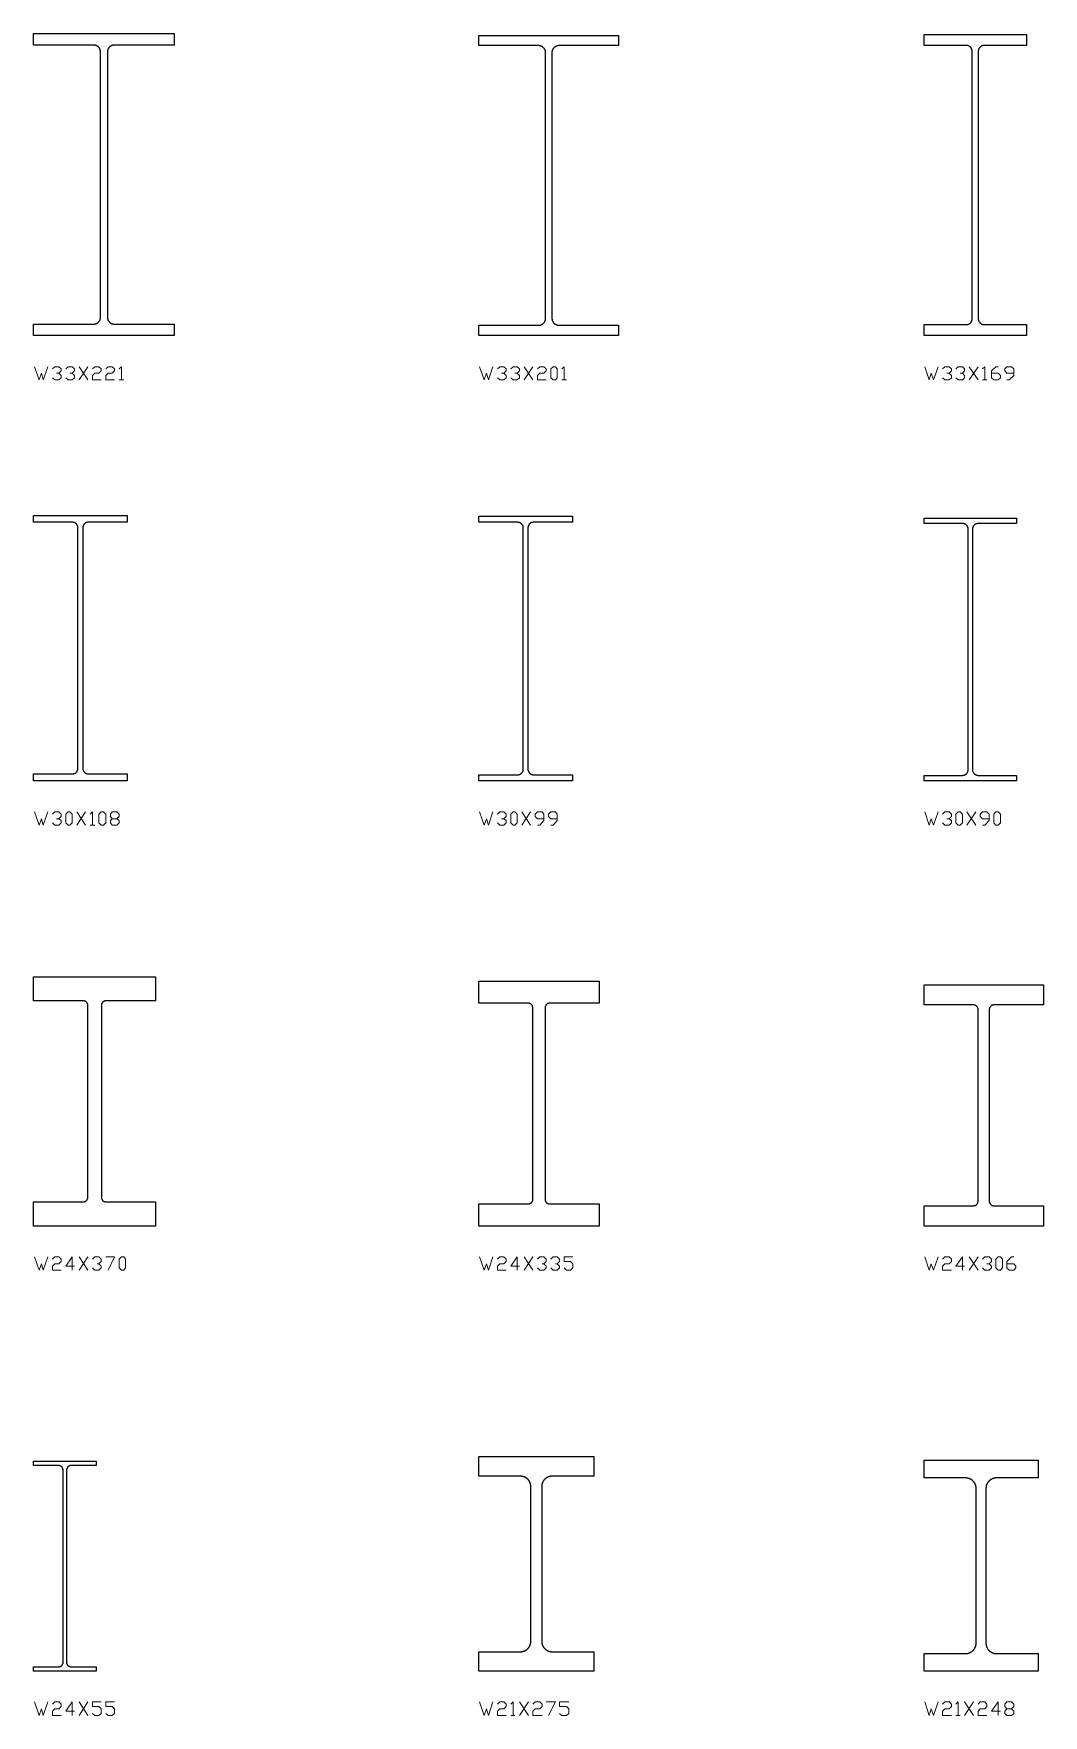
# Model space of a CAD drawing. Header units: inches. Extents: x 0 to 967, y -705 to 45.
# Drawn here: x 250 to 363.4, y -305 to -116.1 of the extents above; entities that cross this region are included whole.
import ezdxf

# ---------------------------------------------------------------- set-up
doc = ezdxf.new("R2010")
doc.units = ezdxf.units.IN
doc.header["$MEASUREMENT"] = 0
doc.layers.add('AISC_STEEL', color=7, linetype='Continuous')

msp = doc.modelspace()

# ---------------------------------------------------------------- linework, layer by layer
at = {"color": 3, "lineweight": 0}
for p, q in [((255.11, -154.99), (256.09, -153.5)), ((255.11, -153.5), (256.09, -154.99)), ((305.09, -154.99), (306.07, -153.5)), ((305.09, -153.5), (306.07, -154.99)), ((355.08, -154.99), (356.06, -153.5)), ((355.08, -153.5), (356.06, -154.99)), ((259.6, -154.99), (260.12, -154.99)), ((309.33, -154.99), (309.84, -154.99)), ((356.58, -154.99), (357.04, -154.99)), ((254.85, -204.98), (255.83, -203.48)), ((254.85, -203.48), (255.83, -204.98)), ((304.84, -204.98), (305.82, -203.48)), ((304.84, -203.48), (305.82, -204.98)), ((354.82, -204.98), (355.8, -203.48)), ((354.82, -203.48), (355.8, -204.98)), ((256.35, -204.98), (256.86, -204.98)), ((258.83, -204.26), (259.34, -204.26)), ((255.11, -254.97), (256.09, -253.47)), ((255.11, -253.47), (256.09, -254.97)), ((305.09, -254.97), (306.07, -253.47)), ((305.09, -253.47), (306.07, -254.97)), ((355.08, -254.97), (356.06, -253.47)), ((355.08, -253.47), (356.06, -254.97)), ((255.11, -304.95), (256.09, -303.45)), ((255.11, -303.45), (256.09, -304.95)), ((304.58, -304.95), (305.56, -303.45)), ((304.58, -303.45), (305.56, -304.95)), ((354.56, -304.95), (355.54, -303.45)), ((354.56, -303.45), (355.54, -304.95)), ((303.6, -304.95), (304.06, -304.95)), ((353.58, -304.95), (354.05, -304.95)), ((359.31, -304.23), (359.83, -304.23))]:
    msp.add_line(p, q, dxfattribs=at)
for points in [[(250.1, -153.5), (250.62, -154.99), (250.87, -154.22), (251.08, -154.99), (251.6, -153.5)], [(252.11, -153.75), (252.37, -153.5), (252.84, -153.5), (253.09, -153.75), (253.09, -153.96), (252.84, -154.22)], [(252.58, -154.22), (252.84, -154.22), (253.09, -154.48), (253.09, -154.74), (252.84, -154.99), (252.37, -154.99), (252.11, -154.74)], [(253.61, -153.75), (253.87, -153.5), (254.33, -153.5), (254.59, -153.75), (254.59, -153.96), (254.33, -154.22)], [(254.07, -154.22), (254.33, -154.22), (254.59, -154.48), (254.59, -154.74), (254.33, -154.99), (253.87, -154.99), (253.61, -154.74)], [(256.61, -153.75), (256.86, -153.5), (257.33, -153.5), (257.59, -153.75), (257.59, -153.96), (257.33, -154.22), (256.86, -154.22), (256.61, -154.48), (256.61, -154.99), (257.59, -154.99)], [(258.1, -153.75), (258.36, -153.5), (258.83, -153.5), (259.08, -153.75), (259.08, -153.96), (258.83, -154.22), (258.36, -154.22), (258.1, -154.48), (258.1, -154.99), (259.08, -154.99)], [(259.6, -153.75), (259.86, -153.5), (259.86, -154.99)], [(300.08, -153.5), (300.6, -154.99), (300.86, -154.22), (301.07, -154.99), (301.58, -153.5)], [(302.1, -153.75), (302.36, -153.5), (302.82, -153.5), (303.08, -153.75), (303.08, -153.96), (302.82, -154.22)], [(302.56, -154.22), (302.82, -154.22), (303.08, -154.48), (303.08, -154.74), (302.82, -154.99), (302.36, -154.99), (302.1, -154.74)], [(303.6, -153.75), (303.85, -153.5), (304.32, -153.5), (304.58, -153.75), (304.58, -153.96), (304.32, -154.22)], [(304.06, -154.22), (304.32, -154.22), (304.58, -154.48), (304.58, -154.74), (304.32, -154.99), (303.85, -154.99), (303.6, -154.74)], [(306.59, -153.75), (306.85, -153.5), (307.31, -153.5), (307.57, -153.75), (307.57, -153.96), (307.31, -154.22), (306.85, -154.22), (306.59, -154.48), (306.59, -154.99), (307.57, -154.99)], [(309.33, -153.75), (309.59, -153.5), (309.59, -154.99)], [(350.07, -153.5), (350.59, -154.99), (350.79, -154.22), (351.05, -154.99), (351.57, -153.5)], [(352.08, -153.75), (352.34, -153.5), (352.81, -153.5), (353.07, -153.75), (353.07, -153.96), (352.81, -154.22)], [(352.55, -154.22), (352.81, -154.22), (353.07, -154.48), (353.07, -154.74), (352.81, -154.99), (352.34, -154.99), (352.08, -154.74)], [(353.58, -153.75), (353.84, -153.5), (354.31, -153.5), (354.56, -153.75), (354.56, -153.96), (354.31, -154.22)], [(354.05, -154.22), (354.31, -154.22), (354.56, -154.48), (354.56, -154.74), (354.31, -154.99), (353.84, -154.99), (353.58, -154.74)], [(356.58, -153.75), (356.84, -153.5), (356.84, -154.99)], [(357.56, -154.22), (358.33, -154.22), (358.59, -154.48), (358.59, -154.74), (358.33, -154.99), (357.82, -154.99), (357.56, -154.74), (357.56, -153.96), (358.07, -153.5), (358.33, -153.5)], [(359.31, -154.99), (359.57, -154.99), (360.09, -154.48), (360.09, -153.75), (359.83, -153.5), (359.31, -153.5), (359.06, -153.75), (359.06, -153.96), (359.31, -154.22), (360.09, -154.22)], [(250.1, -203.48), (250.62, -204.98), (250.87, -204.26), (251.08, -204.98), (251.6, -203.48)], [(252.11, -203.74), (252.37, -203.48), (252.84, -203.48), (253.09, -203.74), (253.09, -204), (252.84, -204.26)], [(256.35, -203.74), (256.61, -203.48), (256.61, -204.98)], [(300.08, -203.48), (300.6, -204.98), (300.86, -204.26), (301.07, -204.98), (301.58, -203.48)], [(302.1, -203.74), (302.36, -203.48), (302.82, -203.48), (303.08, -203.74), (303.08, -204), (302.82, -204.26)], [(306.59, -204.98), (306.85, -204.98), (307.31, -204.46), (307.31, -203.74), (307.11, -203.48), (306.59, -203.48), (306.33, -203.74), (306.33, -204), (306.59, -204.26), (307.31, -204.26)], [(308.09, -204.98), (308.35, -204.98), (308.81, -204.46), (308.81, -203.74), (308.61, -203.48), (308.09, -203.48), (307.83, -203.74), (307.83, -204), (308.09, -204.26), (308.81, -204.26)], [(350.07, -203.48), (350.59, -204.98), (350.79, -204.26), (351.05, -204.98), (351.57, -203.48)], [(352.08, -203.74), (352.34, -203.48), (352.81, -203.48), (353.07, -203.74), (353.07, -204), (352.81, -204.26)], [(356.58, -204.98), (356.84, -204.98), (357.3, -204.46), (357.3, -203.74), (357.04, -203.48), (356.58, -203.48), (356.32, -203.74), (356.32, -204), (356.58, -204.26), (357.3, -204.26)], [(252.58, -204.26), (252.84, -204.26), (253.09, -204.46), (253.09, -204.72), (252.84, -204.98), (252.37, -204.98), (252.11, -204.72)], [(302.56, -204.26), (302.82, -204.26), (303.08, -204.46), (303.08, -204.72), (302.82, -204.98), (302.36, -204.98), (302.1, -204.72)], [(352.55, -204.26), (352.81, -204.26), (353.07, -204.46), (353.07, -204.72), (352.81, -204.98), (352.34, -204.98), (352.08, -204.72)], [(250.1, -253.47), (250.62, -254.97), (250.87, -254.24), (251.08, -254.97), (251.6, -253.47)], [(252.11, -253.73), (252.37, -253.47), (252.84, -253.47), (253.09, -253.73), (253.09, -253.98), (252.84, -254.24), (252.37, -254.24), (252.11, -254.5), (252.11, -254.97), (253.09, -254.97)], [(254.59, -254.5), (253.61, -254.5), (254.33, -253.47), (254.33, -254.97)], [(256.61, -253.73), (256.86, -253.47), (257.33, -253.47), (257.59, -253.73), (257.59, -253.98), (257.33, -254.24)], [(257.12, -254.24), (257.33, -254.24), (257.59, -254.5), (257.59, -254.71), (257.33, -254.97), (256.86, -254.97), (256.61, -254.71)], [(258.1, -253.47), (259.08, -253.47), (258.36, -254.97)], [(300.08, -253.47), (300.6, -254.97), (300.86, -254.24), (301.07, -254.97), (301.58, -253.47)], [(302.1, -253.73), (302.36, -253.47), (302.82, -253.47), (303.08, -253.73), (303.08, -253.98), (302.82, -254.24), (302.36, -254.24), (302.1, -254.5), (302.1, -254.97), (303.08, -254.97)], [(304.58, -254.5), (303.6, -254.5), (304.32, -253.47), (304.32, -254.97)], [(306.59, -253.73), (306.85, -253.47), (307.31, -253.47), (307.57, -253.73), (307.57, -253.98), (307.31, -254.24)], [(307.11, -254.24), (307.31, -254.24), (307.57, -254.5), (307.57, -254.71), (307.31, -254.97), (306.85, -254.97), (306.59, -254.71)], [(308.09, -253.73), (308.35, -253.47), (308.81, -253.47), (309.07, -253.73), (309.07, -253.98), (308.81, -254.24)], [(308.61, -254.24), (308.81, -254.24), (309.07, -254.5), (309.07, -254.71), (308.81, -254.97), (308.35, -254.97), (308.09, -254.71)], [(309.59, -254.71), (309.84, -254.97), (310.31, -254.97), (310.57, -254.71), (310.57, -254.24), (310.31, -253.98), (309.59, -253.98), (309.59, -253.47), (310.57, -253.47)], [(350.07, -253.47), (350.59, -254.97), (350.79, -254.24), (351.05, -254.97), (351.57, -253.47)], [(352.08, -253.73), (352.34, -253.47), (352.81, -253.47), (353.07, -253.73), (353.07, -253.98), (352.81, -254.24), (352.34, -254.24), (352.08, -254.5), (352.08, -254.97), (353.07, -254.97)], [(354.56, -254.5), (353.58, -254.5), (354.31, -253.47), (354.31, -254.97)], [(356.58, -253.73), (356.84, -253.47), (357.3, -253.47), (357.56, -253.73), (357.56, -253.98), (357.3, -254.24)], [(357.04, -254.24), (357.3, -254.24), (357.56, -254.5), (357.56, -254.71), (357.3, -254.97), (356.84, -254.97), (356.58, -254.71)], [(359.31, -254.24), (360.09, -254.24), (360.3, -254.5), (360.3, -254.71), (360.09, -254.97), (359.57, -254.97), (359.31, -254.71), (359.31, -253.98), (359.83, -253.47), (360.09, -253.47)], [(250.1, -303.45), (250.62, -304.95), (250.87, -304.23), (251.08, -304.95), (251.6, -303.45)], [(252.11, -303.71), (252.37, -303.45), (252.84, -303.45), (253.09, -303.71), (253.09, -303.97), (252.84, -304.23), (252.37, -304.23), (252.11, -304.49), (252.11, -304.95), (253.09, -304.95)], [(254.59, -304.49), (253.61, -304.49), (254.33, -303.45), (254.33, -304.95)], [(256.61, -304.75), (256.86, -304.95), (257.33, -304.95), (257.59, -304.75), (257.59, -304.23), (257.33, -303.97), (256.61, -303.97), (256.61, -303.45), (257.59, -303.45)], [(258.1, -304.75), (258.36, -304.95), (258.83, -304.95), (259.08, -304.75), (259.08, -304.23), (258.83, -303.97), (258.1, -303.97), (258.1, -303.45), (259.08, -303.45)], [(300.08, -303.45), (300.6, -304.95), (300.86, -304.23), (301.07, -304.95), (301.58, -303.45)], [(302.1, -303.71), (302.36, -303.45), (302.82, -303.45), (303.08, -303.71), (303.08, -303.97), (302.82, -304.23), (302.36, -304.23), (302.1, -304.49), (302.1, -304.95), (303.08, -304.95)], [(303.6, -303.71), (303.85, -303.45), (303.85, -304.95)], [(306.07, -303.71), (306.33, -303.45), (306.85, -303.45), (307.11, -303.71), (307.11, -303.97), (306.85, -304.23), (306.33, -304.23), (306.07, -304.49), (306.07, -304.95), (307.11, -304.95)], [(307.57, -303.45), (308.61, -303.45), (307.83, -304.95)], [(309.07, -304.75), (309.33, -304.95), (309.84, -304.95), (310.1, -304.75), (310.1, -304.23), (309.84, -303.97), (309.07, -303.97), (309.07, -303.45), (310.1, -303.45)], [(350.07, -303.45), (350.59, -304.95), (350.79, -304.23), (351.05, -304.95), (351.57, -303.45)], [(352.08, -303.71), (352.34, -303.45), (352.81, -303.45), (353.07, -303.71), (353.07, -303.97), (352.81, -304.23), (352.34, -304.23), (352.08, -304.49), (352.08, -304.95), (353.07, -304.95)], [(353.58, -303.71), (353.84, -303.45), (353.84, -304.95)], [(356.06, -303.71), (356.32, -303.45), (356.84, -303.45), (357.04, -303.71), (357.04, -303.97), (356.84, -304.23), (356.32, -304.23), (356.06, -304.49), (356.06, -304.95), (357.04, -304.95)], [(358.59, -304.49), (357.56, -304.49), (358.33, -303.45), (358.33, -304.95)]]:
    msp.add_lwpolyline(points, dxfattribs=at)
for points in [[(308.35, -154.99), (308.35, -154.99), (308.61, -154.99), (308.81, -154.74), (308.81, -153.75), (308.61, -153.5), (308.35, -153.5), (308.09, -153.75), (308.09, -154.74)], [(253.87, -204.98), (253.87, -204.98), (254.07, -204.98), (254.33, -204.72), (254.33, -203.74), (254.07, -203.48), (253.87, -203.48), (253.61, -203.74), (253.61, -204.72)], [(257.59, -204.98), (257.59, -204.98), (257.84, -204.98), (258.1, -204.72), (258.1, -203.74), (257.84, -203.48), (257.59, -203.48), (257.33, -203.74), (257.33, -204.72)], [(259.34, -204.26), (259.6, -204.46), (259.6, -204.72), (259.34, -204.98), (258.83, -204.98), (258.62, -204.72), (258.62, -204.46), (258.83, -204.26), (258.62, -204), (258.62, -203.74), (258.83, -203.48), (259.34, -203.48), (259.6, -203.74), (259.6, -204)], [(303.85, -204.98), (303.85, -204.98), (304.06, -204.98), (304.32, -204.72), (304.32, -203.74), (304.06, -203.48), (303.85, -203.48), (303.6, -203.74), (303.6, -204.72)], [(353.84, -204.98), (353.84, -204.98), (354.05, -204.98), (354.31, -204.72), (354.31, -203.74), (354.05, -203.48), (353.84, -203.48), (353.58, -203.74), (353.58, -204.72)], [(358.07, -204.98), (358.07, -204.98), (358.33, -204.98), (358.59, -204.72), (358.59, -203.74), (358.33, -203.48), (358.07, -203.48), (357.82, -203.74), (357.82, -204.72)], [(259.86, -254.97), (259.86, -254.97), (260.12, -254.97), (260.32, -254.71), (260.32, -253.73), (260.12, -253.47), (259.86, -253.47), (259.6, -253.73), (259.6, -254.71)], [(358.33, -254.97), (358.33, -254.97), (358.59, -254.97), (358.8, -254.71), (358.8, -253.73), (358.59, -253.47), (358.33, -253.47), (358.07, -253.73), (358.07, -254.71)], [(359.83, -304.23), (360.09, -304.49), (360.09, -304.75), (359.83, -304.95), (359.31, -304.95), (359.06, -304.75), (359.06, -304.49), (359.31, -304.23), (359.06, -303.97), (359.06, -303.71), (359.31, -303.45), (359.83, -303.45), (360.09, -303.71), (360.09, -303.97)]]:
    msp.add_lwpolyline(points, close=True, dxfattribs=at)
at = {"layer": 'AISC_STEEL'}
for points in [[(265.8, -116.1), (265.8, -117.38), (259.07, -117.38), (259.04, -117.38), (259.01, -117.38), (258.98, -117.39), (258.95, -117.39), (258.92, -117.39), (258.89, -117.4), (258.86, -117.41), (258.83, -117.42), (258.8, -117.43), (258.78, -117.44), (258.75, -117.45), (258.72, -117.46), (258.69, -117.47), (258.67, -117.49), (258.64, -117.51), (258.62, -117.52), (258.59, -117.54), (258.57, -117.56), (258.55, -117.58), (258.53, -117.6), (258.51, -117.62), (258.49, -117.64), (258.47, -117.66), (258.45, -117.69), (258.43, -117.71), (258.41, -117.74), (258.4, -117.76), (258.38, -117.79), (258.37, -117.81), (258.36, -117.84), (258.34, -117.87), (258.33, -117.9), (258.32, -117.92), (258.32, -117.95), (258.31, -117.98), (258.3, -118.01), (258.3, -118.04), (258.29, -118.07), (258.29, -118.1), (258.29, -118.13), (258.29, -118.16), (258.29, -147.94), (258.29, -147.97), (258.29, -148), (258.29, -148.03), (258.3, -148.06), (258.3, -148.09), (258.31, -148.12), (258.32, -148.15), (258.32, -148.18), (258.33, -148.2), (258.34, -148.23), (258.36, -148.26), (258.37, -148.29), (258.38, -148.31), (258.4, -148.34), (258.41, -148.36), (258.43, -148.39), (258.45, -148.41), (258.47, -148.44), (258.49, -148.46), (258.51, -148.48), (258.53, -148.5), (258.55, -148.52), (258.57, -148.54), (258.59, -148.56), (258.62, -148.58), (258.64, -148.59), (258.67, -148.61), (258.69, -148.63), (258.72, -148.64), (258.75, -148.65), (258.78, -148.66), (258.8, -148.67), (258.83, -148.68), (258.86, -148.69), (258.89, -148.7), (258.92, -148.71), (258.95, -148.71), (258.98, -148.71), (259.01, -148.72), (259.04, -148.72), (259.07, -148.72), (265.8, -148.72), (265.8, -150), (257.9, -150), (250, -150), (250, -148.72), (256.73, -148.72), (256.76, -148.72), (256.79, -148.72), (256.82, -148.71), (256.85, -148.71), (256.88, -148.71), (256.91, -148.7), (256.94, -148.69), (256.97, -148.68), (257, -148.67), (257.02, -148.66), (257.05, -148.65), (257.08, -148.64), (257.11, -148.63), (257.13, -148.61), (257.16, -148.59), (257.18, -148.58), (257.21, -148.56), (257.23, -148.54), (257.25, -148.52), (257.27, -148.5), (257.29, -148.48), (257.31, -148.46), (257.33, -148.44), (257.35, -148.41), (257.37, -148.39), (257.39, -148.36), (257.4, -148.34), (257.42, -148.31), (257.43, -148.29), (257.44, -148.26), (257.46, -148.23), (257.47, -148.2), (257.48, -148.18), (257.48, -148.15), (257.49, -148.12), (257.5, -148.09), (257.5, -148.06), (257.51, -148.03), (257.51, -148), (257.51, -147.97), (257.51, -147.94), (257.51, -118.16), (257.51, -118.13), (257.51, -118.1), (257.51, -118.07), (257.5, -118.04), (257.5, -118.01), (257.49, -117.98), (257.48, -117.95), (257.48, -117.92), (257.47, -117.9), (257.46, -117.87), (257.44, -117.84), (257.43, -117.81), (257.42, -117.79), (257.4, -117.76), (257.39, -117.74), (257.37, -117.71), (257.35, -117.69), (257.33, -117.66), (257.31, -117.64), (257.29, -117.62), (257.27, -117.6), (257.25, -117.58), (257.23, -117.56), (257.21, -117.54), (257.18, -117.52), (257.16, -117.51), (257.13, -117.49), (257.11, -117.47), (257.08, -117.46), (257.05, -117.45), (257.02, -117.44), (257, -117.43), (256.97, -117.42), (256.94, -117.41), (256.91, -117.4), (256.88, -117.39), (256.85, -117.39), (256.82, -117.39), (256.79, -117.38), (256.76, -117.38), (256.73, -117.38), (250, -117.38), (250, -116.1), (257.9, -116.1)], [(315.7, -116.3), (315.7, -117.45), (309, -117.45), (308.97, -117.45), (308.94, -117.45), (308.91, -117.45), (308.88, -117.46), (308.85, -117.46), (308.82, -117.47), (308.79, -117.48), (308.76, -117.49), (308.74, -117.49), (308.71, -117.5), (308.68, -117.52), (308.65, -117.53), (308.63, -117.54), (308.6, -117.56), (308.58, -117.57), (308.55, -117.59), (308.53, -117.6), (308.5, -117.62), (308.48, -117.64), (308.46, -117.66), (308.44, -117.68), (308.42, -117.7), (308.4, -117.72), (308.38, -117.75), (308.36, -117.77), (308.34, -117.79), (308.33, -117.82), (308.31, -117.84), (308.3, -117.87), (308.29, -117.9), (308.27, -117.92), (308.26, -117.95), (308.25, -117.98), (308.24, -118.01), (308.23, -118.04), (308.23, -118.06), (308.22, -118.09), (308.22, -118.12), (308.21, -118.15), (308.21, -118.18), (308.21, -118.21), (308.21, -118.24), (308.21, -148.06), (308.21, -148.09), (308.21, -148.12), (308.21, -148.15), (308.22, -148.18), (308.22, -148.21), (308.23, -148.24), (308.23, -148.26), (308.24, -148.29), (308.25, -148.32), (308.26, -148.35), (308.27, -148.38), (308.29, -148.4), (308.3, -148.43), (308.31, -148.45), (308.33, -148.48), (308.34, -148.51), (308.36, -148.53), (308.38, -148.55), (308.4, -148.58), (308.42, -148.6), (308.44, -148.62), (308.46, -148.64), (308.48, -148.66), (308.5, -148.68), (308.53, -148.7), (308.55, -148.71), (308.58, -148.73), (308.6, -148.74), (308.63, -148.76), (308.65, -148.77), (308.68, -148.78), (308.71, -148.8), (308.74, -148.81), (308.76, -148.81), (308.79, -148.82), (308.82, -148.83), (308.85, -148.84), (308.88, -148.84), (308.91, -148.85), (308.94, -148.85), (308.97, -148.85), (309, -148.85), (315.7, -148.85), (315.7, -150), (307.85, -150), (300, -150), (300, -148.85), (306.7, -148.85), (306.73, -148.85), (306.76, -148.85), (306.79, -148.85), (306.82, -148.84), (306.85, -148.84), (306.88, -148.83), (306.91, -148.82), (306.94, -148.81), (306.96, -148.81), (306.99, -148.8), (307.02, -148.78), (307.05, -148.77), (307.07, -148.76), (307.1, -148.74), (307.12, -148.73), (307.15, -148.71), (307.17, -148.7), (307.2, -148.68), (307.22, -148.66), (307.24, -148.64), (307.26, -148.62), (307.28, -148.6), (307.3, -148.58), (307.32, -148.55), (307.34, -148.53), (307.36, -148.51), (307.37, -148.48), (307.39, -148.45), (307.4, -148.43), (307.41, -148.4), (307.43, -148.38), (307.44, -148.35), (307.45, -148.32), (307.46, -148.29), (307.47, -148.26), (307.47, -148.24), (307.48, -148.21), (307.48, -148.18), (307.49, -148.15), (307.49, -148.12), (307.49, -148.09), (307.49, -148.06), (307.49, -118.24), (307.49, -118.21), (307.49, -118.18), (307.49, -118.15), (307.48, -118.12), (307.48, -118.09), (307.47, -118.06), (307.47, -118.04), (307.46, -118.01), (307.45, -117.98), (307.44, -117.95), (307.43, -117.92), (307.41, -117.9), (307.4, -117.87), (307.39, -117.84), (307.37, -117.82), (307.36, -117.79), (307.34, -117.77), (307.32, -117.75), (307.3, -117.72), (307.28, -117.7), (307.26, -117.68), (307.24, -117.66), (307.22, -117.64), (307.2, -117.62), (307.17, -117.6), (307.15, -117.59), (307.12, -117.57), (307.1, -117.56), (307.07, -117.54), (307.05, -117.53), (307.02, -117.52), (306.99, -117.5), (306.96, -117.49), (306.94, -117.49), (306.91, -117.48), (306.88, -117.47), (306.85, -117.46), (306.82, -117.46), (306.79, -117.45), (306.76, -117.45), (306.73, -117.45), (306.7, -117.45), (300, -117.45), (300, -116.3), (307.85, -116.3)], [(361.5, -116.2), (361.5, -117.42), (356.79, -117.42), (356.76, -117.42), (356.73, -117.42), (356.7, -117.43), (356.67, -117.43), (356.64, -117.44), (356.61, -117.44), (356.58, -117.45), (356.55, -117.46), (356.52, -117.47), (356.5, -117.48), (356.47, -117.49), (356.44, -117.51), (356.42, -117.52), (356.39, -117.54), (356.37, -117.56), (356.35, -117.58), (356.32, -117.59), (356.3, -117.61), (356.28, -117.64), (356.26, -117.66), (356.24, -117.68), (356.22, -117.7), (356.21, -117.73), (356.19, -117.75), (356.17, -117.78), (356.16, -117.8), (356.15, -117.83), (356.14, -117.86), (356.12, -117.89), (356.12, -117.92), (356.11, -117.94), (356.1, -117.97), (356.1, -118), (356.09, -118.03), (356.09, -118.06), (356.09, -118.09), (356.08, -118.12), (356.08, -148.08), (356.09, -148.11), (356.09, -148.14), (356.09, -148.17), (356.1, -148.2), (356.1, -148.23), (356.11, -148.26), (356.12, -148.28), (356.12, -148.31), (356.14, -148.34), (356.15, -148.37), (356.16, -148.4), (356.17, -148.42), (356.19, -148.45), (356.21, -148.47), (356.22, -148.5), (356.24, -148.52), (356.26, -148.54), (356.28, -148.56), (356.3, -148.59), (356.32, -148.61), (356.35, -148.62), (356.37, -148.64), (356.39, -148.66), (356.42, -148.68), (356.44, -148.69), (356.47, -148.71), (356.5, -148.72), (356.52, -148.73), (356.55, -148.74), (356.58, -148.75), (356.61, -148.76), (356.64, -148.76), (356.67, -148.77), (356.7, -148.77), (356.73, -148.78), (356.76, -148.78), (356.79, -148.78), (361.5, -148.78), (361.5, -150), (355.75, -150), (350, -150), (350, -148.78), (354.71, -148.78), (354.74, -148.78), (354.77, -148.78), (354.8, -148.77), (354.83, -148.77), (354.86, -148.76), (354.89, -148.76), (354.92, -148.75), (354.95, -148.74), (354.98, -148.73), (355, -148.72), (355.03, -148.71), (355.06, -148.69), (355.08, -148.68), (355.11, -148.66), (355.13, -148.64), (355.15, -148.62), (355.18, -148.61), (355.2, -148.59), (355.22, -148.56), (355.24, -148.54), (355.26, -148.52), (355.28, -148.5), (355.29, -148.47), (355.31, -148.45), (355.33, -148.42), (355.34, -148.4), (355.35, -148.37), (355.36, -148.34), (355.38, -148.31), (355.38, -148.28), (355.39, -148.26), (355.4, -148.23), (355.4, -148.2), (355.41, -148.17), (355.41, -148.14), (355.41, -148.11), (355.42, -148.08), (355.42, -118.12), (355.41, -118.09), (355.41, -118.06), (355.41, -118.03), (355.4, -118), (355.4, -117.97), (355.39, -117.94), (355.38, -117.92), (355.38, -117.89), (355.36, -117.86), (355.35, -117.83), (355.34, -117.8), (355.33, -117.78), (355.31, -117.75), (355.29, -117.73), (355.28, -117.7), (355.26, -117.68), (355.24, -117.66), (355.22, -117.64), (355.2, -117.61), (355.18, -117.59), (355.15, -117.58), (355.13, -117.56), (355.11, -117.54), (355.08, -117.52), (355.06, -117.51), (355.03, -117.49), (355, -117.48), (354.98, -117.47), (354.95, -117.46), (354.92, -117.45), (354.89, -117.44), (354.86, -117.44), (354.83, -117.43), (354.8, -117.43), (354.77, -117.42), (354.74, -117.42), (354.71, -117.42), (350, -117.42), (350, -116.2), (355.75, -116.2)], [(260.5, -170.2), (260.5, -170.96), (256.17, -170.96), (256.14, -170.96), (256.11, -170.96), (256.09, -170.97), (256.06, -170.97), (256.03, -170.98), (256, -170.98), (255.97, -170.99), (255.94, -171), (255.92, -171.01), (255.89, -171.02), (255.86, -171.04), (255.84, -171.05), (255.81, -171.07), (255.79, -171.08), (255.77, -171.1), (255.74, -171.12), (255.72, -171.14), (255.7, -171.16), (255.68, -171.18), (255.66, -171.2), (255.65, -171.23), (255.63, -171.25), (255.61, -171.28), (255.6, -171.3), (255.59, -171.33), (255.57, -171.35), (255.56, -171.38), (255.55, -171.41), (255.55, -171.44), (255.54, -171.47), (255.53, -171.49), (255.53, -171.52), (255.53, -171.55), (255.52, -171.58), (255.52, -171.61), (255.52, -198.59), (255.52, -198.62), (255.53, -198.65), (255.53, -198.68), (255.53, -198.71), (255.54, -198.73), (255.55, -198.76), (255.55, -198.79), (255.56, -198.82), (255.57, -198.85), (255.59, -198.87), (255.6, -198.9), (255.61, -198.92), (255.63, -198.95), (255.65, -198.97), (255.66, -199), (255.68, -199.02), (255.7, -199.04), (255.72, -199.06), (255.74, -199.08), (255.77, -199.1), (255.79, -199.12), (255.81, -199.13), (255.84, -199.15), (255.86, -199.16), (255.89, -199.18), (255.92, -199.19), (255.94, -199.2), (255.97, -199.21), (256, -199.22), (256.03, -199.22), (256.06, -199.23), (256.09, -199.23), (256.11, -199.24), (256.14, -199.24), (256.17, -199.24), (260.5, -199.24), (260.5, -200), (255.25, -200), (250, -200), (250, -199.24), (254.33, -199.24), (254.36, -199.24), (254.39, -199.24), (254.41, -199.23), (254.44, -199.23), (254.47, -199.22), (254.5, -199.22), (254.53, -199.21), (254.56, -199.2), (254.58, -199.19), (254.61, -199.18), (254.64, -199.16), (254.66, -199.15), (254.69, -199.13), (254.71, -199.12), (254.73, -199.1), (254.76, -199.08), (254.78, -199.06), (254.8, -199.04), (254.82, -199.02), (254.84, -199), (254.85, -198.97), (254.87, -198.95), (254.89, -198.92), (254.9, -198.9), (254.91, -198.87), (254.93, -198.85), (254.94, -198.82), (254.95, -198.79), (254.95, -198.76), (254.96, -198.73), (254.97, -198.71), (254.97, -198.68), (254.97, -198.65), (254.98, -198.62), (254.98, -198.59), (254.98, -171.61), (254.98, -171.58), (254.97, -171.55), (254.97, -171.52), (254.97, -171.49), (254.96, -171.47), (254.95, -171.44), (254.95, -171.41), (254.94, -171.38), (254.93, -171.35), (254.91, -171.33), (254.9, -171.3), (254.89, -171.28), (254.87, -171.25), (254.85, -171.23), (254.84, -171.2), (254.82, -171.18), (254.8, -171.16), (254.78, -171.14), (254.76, -171.12), (254.73, -171.1), (254.71, -171.08), (254.69, -171.07), (254.66, -171.05), (254.64, -171.04), (254.61, -171.02), (254.58, -171.01), (254.56, -171), (254.53, -170.99), (254.5, -170.98), (254.47, -170.98), (254.44, -170.97), (254.41, -170.97), (254.39, -170.96), (254.36, -170.96), (254.33, -170.96), (250, -170.96), (250, -170.2), (255.25, -170.2)], [(310.5, -170.3), (310.5, -170.97), (306.16, -170.97), (306.13, -170.97), (306.1, -170.97), (306.07, -170.98), (306.04, -170.98), (306.02, -170.99), (305.99, -170.99), (305.96, -171), (305.93, -171.01), (305.9, -171.02), (305.88, -171.03), (305.85, -171.05), (305.83, -171.06), (305.8, -171.08), (305.78, -171.09), (305.75, -171.11), (305.73, -171.13), (305.71, -171.15), (305.69, -171.17), (305.67, -171.19), (305.65, -171.21), (305.63, -171.24), (305.62, -171.26), (305.6, -171.29), (305.59, -171.31), (305.57, -171.34), (305.56, -171.36), (305.55, -171.39), (305.54, -171.42), (305.53, -171.45), (305.53, -171.48), (305.52, -171.5), (305.52, -171.53), (305.51, -171.56), (305.51, -171.59), (305.51, -171.62), (305.51, -198.68), (305.51, -198.71), (305.51, -198.74), (305.52, -198.77), (305.52, -198.8), (305.53, -198.82), (305.53, -198.85), (305.54, -198.88), (305.55, -198.91), (305.56, -198.94), (305.57, -198.96), (305.59, -198.99), (305.6, -199.01), (305.62, -199.04), (305.63, -199.06), (305.65, -199.09), (305.67, -199.11), (305.69, -199.13), (305.71, -199.15), (305.73, -199.17), (305.75, -199.19), (305.78, -199.21), (305.8, -199.22), (305.83, -199.24), (305.85, -199.25), (305.88, -199.27), (305.9, -199.28), (305.93, -199.29), (305.96, -199.3), (305.99, -199.31), (306.02, -199.31), (306.04, -199.32), (306.07, -199.32), (306.1, -199.33), (306.13, -199.33), (306.16, -199.33), (310.5, -199.33), (310.5, -200), (305.25, -200), (300, -200), (300, -199.33), (304.34, -199.33), (304.37, -199.33), (304.4, -199.33), (304.43, -199.32), (304.46, -199.32), (304.48, -199.31), (304.51, -199.31), (304.54, -199.3), (304.57, -199.29), (304.6, -199.28), (304.62, -199.27), (304.65, -199.25), (304.67, -199.24), (304.7, -199.22), (304.72, -199.21), (304.75, -199.19), (304.77, -199.17), (304.79, -199.15), (304.81, -199.13), (304.83, -199.11), (304.85, -199.09), (304.87, -199.06), (304.88, -199.04), (304.9, -199.01), (304.91, -198.99), (304.93, -198.96), (304.94, -198.94), (304.95, -198.91), (304.96, -198.88), (304.97, -198.85), (304.97, -198.82), (304.98, -198.8), (304.98, -198.77), (304.99, -198.74), (304.99, -198.71), (304.99, -198.68), (304.99, -171.62), (304.99, -171.59), (304.99, -171.56), (304.98, -171.53), (304.98, -171.5), (304.97, -171.48), (304.97, -171.45), (304.96, -171.42), (304.95, -171.39), (304.94, -171.36), (304.93, -171.34), (304.91, -171.31), (304.9, -171.29), (304.88, -171.26), (304.87, -171.24), (304.85, -171.21), (304.83, -171.19), (304.81, -171.17), (304.79, -171.15), (304.77, -171.13), (304.75, -171.11), (304.72, -171.09), (304.7, -171.08), (304.67, -171.06), (304.65, -171.05), (304.62, -171.03), (304.6, -171.02), (304.57, -171.01), (304.54, -171), (304.51, -170.99), (304.48, -170.99), (304.46, -170.98), (304.43, -170.98), (304.4, -170.97), (304.37, -170.97), (304.34, -170.97), (300, -170.97), (300, -170.3), (305.25, -170.3)], [(360.4, -170.5), (360.4, -171.11), (356.08, -171.11), (356.06, -171.11), (356.03, -171.11), (356, -171.12), (355.97, -171.12), (355.94, -171.13), (355.91, -171.13), (355.88, -171.14), (355.86, -171.15), (355.83, -171.16), (355.8, -171.17), (355.78, -171.19), (355.75, -171.2), (355.73, -171.22), (355.7, -171.23), (355.68, -171.25), (355.66, -171.27), (355.64, -171.29), (355.62, -171.31), (355.6, -171.33), (355.58, -171.35), (355.56, -171.38), (355.54, -171.4), (355.53, -171.43), (355.51, -171.45), (355.5, -171.48), (355.49, -171.5), (355.48, -171.53), (355.47, -171.56), (355.46, -171.59), (355.45, -171.62), (355.45, -171.64), (355.44, -171.67), (355.44, -171.7), (355.44, -171.73), (355.44, -171.76), (355.44, -198.74), (355.44, -198.77), (355.44, -198.8), (355.44, -198.83), (355.45, -198.86), (355.45, -198.88), (355.46, -198.91), (355.47, -198.94), (355.48, -198.97), (355.49, -199), (355.5, -199.02), (355.51, -199.05), (355.53, -199.07), (355.54, -199.1), (355.56, -199.12), (355.58, -199.15), (355.6, -199.17), (355.62, -199.19), (355.64, -199.21), (355.66, -199.23), (355.68, -199.25), (355.7, -199.27), (355.73, -199.28), (355.75, -199.3), (355.78, -199.31), (355.8, -199.33), (355.83, -199.34), (355.86, -199.35), (355.88, -199.36), (355.91, -199.37), (355.94, -199.37), (355.97, -199.38), (356, -199.38), (356.03, -199.39), (356.06, -199.39), (356.08, -199.39), (360.4, -199.39), (360.4, -200), (355.2, -200), (350, -200), (350, -199.39), (354.31, -199.39), (354.34, -199.39), (354.37, -199.39), (354.4, -199.38), (354.43, -199.38), (354.46, -199.37), (354.49, -199.37), (354.52, -199.36), (354.54, -199.35), (354.57, -199.34), (354.6, -199.33), (354.62, -199.31), (354.65, -199.3), (354.67, -199.28), (354.7, -199.27), (354.72, -199.25), (354.74, -199.23), (354.76, -199.21), (354.78, -199.19), (354.8, -199.17), (354.82, -199.15), (354.84, -199.12), (354.86, -199.1), (354.87, -199.07), (354.89, -199.05), (354.9, -199.02), (354.91, -199), (354.92, -198.97), (354.93, -198.94), (354.94, -198.91), (354.95, -198.88), (354.95, -198.86), (354.96, -198.83), (354.96, -198.8), (354.96, -198.77), (354.96, -198.74), (354.96, -171.76), (354.96, -171.73), (354.96, -171.7), (354.96, -171.67), (354.95, -171.64), (354.95, -171.62), (354.94, -171.59), (354.93, -171.56), (354.92, -171.53), (354.91, -171.5), (354.9, -171.48), (354.89, -171.45), (354.87, -171.43), (354.86, -171.4), (354.84, -171.38), (354.82, -171.35), (354.8, -171.33), (354.78, -171.31), (354.76, -171.29), (354.74, -171.27), (354.72, -171.25), (354.7, -171.23), (354.67, -171.22), (354.65, -171.2), (354.62, -171.19), (354.6, -171.17), (354.57, -171.16), (354.54, -171.15), (354.52, -171.14), (354.49, -171.13), (354.46, -171.13), (354.43, -171.12), (354.4, -171.12), (354.37, -171.11), (354.34, -171.11), (354.31, -171.11), (350, -171.11), (350, -170.5), (355.2, -170.5)], [(263.7, -222), (263.7, -224.72), (258.11, -224.72), (258.08, -224.72), (258.05, -224.72), (258.02, -224.73), (257.99, -224.73), (257.97, -224.74), (257.94, -224.75), (257.91, -224.76), (257.89, -224.77), (257.86, -224.79), (257.84, -224.8), (257.81, -224.82), (257.79, -224.84), (257.77, -224.86), (257.75, -224.88), (257.73, -224.9), (257.71, -224.92), (257.69, -224.95), (257.68, -224.97), (257.66, -225), (257.65, -225.02), (257.64, -225.05), (257.63, -225.08), (257.62, -225.1), (257.62, -225.13), (257.61, -225.16), (257.61, -225.19), (257.61, -225.22), (257.61, -246.78), (257.61, -246.81), (257.61, -246.84), (257.62, -246.87), (257.62, -246.9), (257.63, -246.92), (257.64, -246.95), (257.65, -246.98), (257.66, -247), (257.68, -247.03), (257.69, -247.05), (257.71, -247.08), (257.73, -247.1), (257.75, -247.12), (257.77, -247.14), (257.79, -247.16), (257.81, -247.18), (257.84, -247.2), (257.86, -247.21), (257.89, -247.23), (257.91, -247.24), (257.94, -247.25), (257.97, -247.26), (257.99, -247.27), (258.02, -247.27), (258.05, -247.28), (258.08, -247.28), (258.11, -247.28), (263.7, -247.28), (263.7, -250), (256.85, -250), (250, -250), (250, -247.28), (255.59, -247.28), (255.62, -247.28), (255.65, -247.28), (255.68, -247.27), (255.71, -247.27), (255.73, -247.26), (255.76, -247.25), (255.79, -247.24), (255.81, -247.23), (255.84, -247.21), (255.86, -247.2), (255.89, -247.18), (255.91, -247.16), (255.93, -247.14), (255.95, -247.12), (255.97, -247.1), (255.99, -247.08), (256.01, -247.05), (256.02, -247.03), (256.04, -247), (256.05, -246.98), (256.06, -246.95), (256.07, -246.92), (256.08, -246.9), (256.08, -246.87), (256.09, -246.84), (256.09, -246.81), (256.09, -246.78), (256.09, -225.22), (256.09, -225.19), (256.09, -225.16), (256.08, -225.13), (256.08, -225.1), (256.07, -225.08), (256.06, -225.05), (256.05, -225.02), (256.04, -225), (256.02, -224.97), (256.01, -224.95), (255.99, -224.92), (255.97, -224.9), (255.95, -224.88), (255.93, -224.86), (255.91, -224.84), (255.89, -224.82), (255.86, -224.8), (255.84, -224.79), (255.81, -224.77), (255.79, -224.76), (255.76, -224.75), (255.73, -224.74), (255.71, -224.73), (255.68, -224.73), (255.65, -224.72), (255.62, -224.72), (255.59, -224.72), (250, -224.72), (250, -222), (256.85, -222)], [(313.5, -222.5), (313.5, -224.98), (307.94, -224.98), (307.91, -224.98), (307.88, -224.98), (307.85, -224.99), (307.82, -224.99), (307.8, -225), (307.77, -225.01), (307.74, -225.02), (307.72, -225.03), (307.69, -225.05), (307.67, -225.06), (307.64, -225.08), (307.62, -225.1), (307.6, -225.12), (307.58, -225.14), (307.56, -225.16), (307.54, -225.18), (307.52, -225.21), (307.51, -225.23), (307.49, -225.26), (307.48, -225.28), (307.47, -225.31), (307.46, -225.34), (307.45, -225.36), (307.45, -225.39), (307.44, -225.42), (307.44, -225.45), (307.44, -225.48), (307.44, -247.02), (307.44, -247.05), (307.44, -247.08), (307.45, -247.11), (307.45, -247.14), (307.46, -247.16), (307.47, -247.19), (307.48, -247.22), (307.49, -247.24), (307.51, -247.27), (307.52, -247.29), (307.54, -247.32), (307.56, -247.34), (307.58, -247.36), (307.6, -247.38), (307.62, -247.4), (307.64, -247.42), (307.67, -247.44), (307.69, -247.45), (307.72, -247.47), (307.74, -247.48), (307.77, -247.49), (307.8, -247.5), (307.82, -247.51), (307.85, -247.51), (307.88, -247.52), (307.91, -247.52), (307.94, -247.52), (313.5, -247.52), (313.5, -250), (306.75, -250), (300, -250), (300, -247.52), (305.56, -247.52), (305.59, -247.52), (305.62, -247.52), (305.65, -247.51), (305.68, -247.51), (305.7, -247.5), (305.73, -247.49), (305.76, -247.48), (305.78, -247.47), (305.81, -247.45), (305.83, -247.44), (305.86, -247.42), (305.88, -247.4), (305.9, -247.38), (305.92, -247.36), (305.94, -247.34), (305.96, -247.32), (305.98, -247.29), (305.99, -247.27), (306.01, -247.24), (306.02, -247.22), (306.03, -247.19), (306.04, -247.16), (306.05, -247.14), (306.05, -247.11), (306.06, -247.08), (306.06, -247.05), (306.06, -247.02), (306.06, -225.48), (306.06, -225.45), (306.06, -225.42), (306.05, -225.39), (306.05, -225.36), (306.04, -225.34), (306.03, -225.31), (306.02, -225.28), (306.01, -225.26), (305.99, -225.23), (305.98, -225.21), (305.96, -225.18), (305.94, -225.16), (305.92, -225.14), (305.9, -225.12), (305.88, -225.1), (305.86, -225.08), (305.83, -225.06), (305.81, -225.05), (305.78, -225.03), (305.76, -225.02), (305.73, -225.01), (305.7, -225), (305.68, -224.99), (305.65, -224.99), (305.62, -224.98), (305.59, -224.98), (305.56, -224.98), (300, -224.98), (300, -222.5), (306.75, -222.5)], [(363.4, -222.9), (363.4, -225.18), (357.83, -225.18), (357.8, -225.18), (357.77, -225.18), (357.74, -225.19), (357.71, -225.19), (357.69, -225.2), (357.66, -225.21), (357.63, -225.22), (357.61, -225.23), (357.58, -225.25), (357.56, -225.26), (357.53, -225.28), (357.51, -225.3), (357.49, -225.32), (357.47, -225.34), (357.45, -225.36), (357.43, -225.38), (357.41, -225.41), (357.4, -225.43), (357.38, -225.46), (357.37, -225.48), (357.36, -225.51), (357.35, -225.54), (357.34, -225.56), (357.34, -225.59), (357.33, -225.62), (357.33, -225.65), (357.33, -225.68), (357.33, -247.22), (357.33, -247.25), (357.33, -247.28), (357.34, -247.31), (357.34, -247.34), (357.35, -247.36), (357.36, -247.39), (357.37, -247.42), (357.38, -247.44), (357.4, -247.47), (357.41, -247.49), (357.43, -247.52), (357.45, -247.54), (357.47, -247.56), (357.49, -247.58), (357.51, -247.6), (357.53, -247.62), (357.56, -247.64), (357.58, -247.65), (357.61, -247.67), (357.63, -247.68), (357.66, -247.69), (357.69, -247.7), (357.71, -247.71), (357.74, -247.71), (357.77, -247.72), (357.8, -247.72), (357.83, -247.72), (363.4, -247.72), (363.4, -250), (356.7, -250), (350, -250), (350, -247.72), (355.57, -247.72), (355.6, -247.72), (355.63, -247.72), (355.66, -247.71), (355.69, -247.71), (355.71, -247.7), (355.74, -247.69), (355.77, -247.68), (355.79, -247.67), (355.82, -247.65), (355.84, -247.64), (355.87, -247.62), (355.89, -247.6), (355.91, -247.58), (355.93, -247.56), (355.95, -247.54), (355.97, -247.52), (355.99, -247.49), (356, -247.47), (356.02, -247.44), (356.03, -247.42), (356.04, -247.39), (356.05, -247.36), (356.06, -247.34), (356.06, -247.31), (356.07, -247.28), (356.07, -247.25), (356.07, -247.22), (356.07, -225.68), (356.07, -225.65), (356.07, -225.62), (356.06, -225.59), (356.06, -225.56), (356.05, -225.54), (356.04, -225.51), (356.03, -225.48), (356.02, -225.46), (356, -225.43), (355.99, -225.41), (355.97, -225.38), (355.95, -225.36), (355.93, -225.34), (355.91, -225.32), (355.89, -225.3), (355.87, -225.28), (355.84, -225.26), (355.82, -225.25), (355.79, -225.23), (355.77, -225.22), (355.74, -225.21), (355.71, -225.2), (355.69, -225.19), (355.66, -225.19), (355.63, -225.18), (355.6, -225.18), (355.57, -225.18), (350, -225.18), (350, -222.9), (356.7, -222.9)], [(257.01, -276.4), (257.01, -276.9), (254.21, -276.9), (254.18, -276.91), (254.15, -276.91), (254.12, -276.91), (254.09, -276.92), (254.06, -276.93), (254.03, -276.94), (254.01, -276.95), (253.98, -276.96), (253.96, -276.97), (253.93, -276.99), (253.91, -277), (253.88, -277.02), (253.86, -277.04), (253.84, -277.06), (253.82, -277.09), (253.8, -277.11), (253.79, -277.13), (253.77, -277.16), (253.76, -277.18), (253.74, -277.21), (253.73, -277.24), (253.72, -277.27), (253.72, -277.29), (253.71, -277.32), (253.71, -277.35), (253.7, -277.38), (253.7, -277.41), (253.7, -298.99), (253.7, -299.02), (253.71, -299.05), (253.71, -299.08), (253.72, -299.11), (253.72, -299.13), (253.73, -299.16), (253.74, -299.19), (253.76, -299.22), (253.77, -299.24), (253.79, -299.27), (253.8, -299.29), (253.82, -299.31), (253.84, -299.34), (253.86, -299.36), (253.88, -299.38), (253.91, -299.4), (253.93, -299.41), (253.96, -299.43), (253.98, -299.44), (254.01, -299.45), (254.03, -299.46), (254.06, -299.47), (254.09, -299.48), (254.12, -299.49), (254.15, -299.49), (254.18, -299.49), (254.21, -299.5), (257.01, -299.5), (257.01, -300), (253.5, -300), (250, -300), (250, -299.5), (252.8, -299.5), (252.83, -299.49), (252.86, -299.49), (252.89, -299.49), (252.92, -299.48), (252.95, -299.47), (252.98, -299.46), (253, -299.45), (253.03, -299.44), (253.06, -299.43), (253.08, -299.41), (253.1, -299.4), (253.13, -299.38), (253.15, -299.36), (253.17, -299.34), (253.19, -299.31), (253.21, -299.29), (253.22, -299.27), (253.24, -299.24), (253.25, -299.22), (253.27, -299.19), (253.28, -299.16), (253.29, -299.13), (253.29, -299.11), (253.3, -299.08), (253.3, -299.05), (253.31, -299.02), (253.31, -298.99), (253.31, -277.41), (253.31, -277.38), (253.3, -277.35), (253.3, -277.32), (253.29, -277.29), (253.29, -277.27), (253.28, -277.24), (253.27, -277.21), (253.25, -277.18), (253.24, -277.16), (253.22, -277.13), (253.21, -277.11), (253.19, -277.09), (253.17, -277.06), (253.15, -277.04), (253.13, -277.02), (253.1, -277), (253.08, -276.99), (253.06, -276.97), (253.03, -276.96), (253, -276.95), (252.98, -276.94), (252.95, -276.93), (252.92, -276.92), (252.89, -276.91), (252.86, -276.91), (252.83, -276.91), (252.8, -276.9), (250, -276.9), (250, -276.4), (253.5, -276.4)], [(312.9, -275.9), (312.9, -278.09), (308.24, -278.09), (308.21, -278.09), (308.18, -278.09), (308.15, -278.09), (308.12, -278.1), (308.09, -278.1), (308.06, -278.1), (308.03, -278.11), (308, -278.11), (307.97, -278.12), (307.94, -278.13), (307.92, -278.14), (307.89, -278.14), (307.86, -278.15), (307.83, -278.16), (307.8, -278.17), (307.77, -278.19), (307.75, -278.2), (307.72, -278.21), (307.69, -278.22), (307.67, -278.24), (307.64, -278.25), (307.62, -278.27), (307.59, -278.28), (307.57, -278.3), (307.54, -278.32), (307.52, -278.34), (307.49, -278.36), (307.47, -278.37), (307.45, -278.39), (307.43, -278.41), (307.41, -278.44), (307.38, -278.46), (307.36, -278.48), (307.34, -278.5), (307.33, -278.52), (307.31, -278.55), (307.29, -278.57), (307.27, -278.6), (307.25, -278.62), (307.24, -278.65), (307.22, -278.67), (307.21, -278.7), (307.19, -278.72), (307.18, -278.75), (307.17, -278.78), (307.16, -278.8), (307.14, -278.83), (307.13, -278.86), (307.12, -278.89), (307.11, -278.92), (307.11, -278.95), (307.1, -278.97), (307.09, -279), (307.08, -279.03), (307.08, -279.06), (307.07, -279.09), (307.07, -279.12), (307.07, -279.15), (307.06, -279.18), (307.06, -279.21), (307.06, -279.24), (307.06, -279.27), (307.06, -296.63), (307.06, -296.66), (307.06, -296.69), (307.06, -296.72), (307.07, -296.75), (307.07, -296.78), (307.07, -296.81), (307.08, -296.84), (307.08, -296.87), (307.09, -296.9), (307.1, -296.93), (307.11, -296.95), (307.11, -296.98), (307.12, -297.01), (307.13, -297.04), (307.14, -297.07), (307.16, -297.1), (307.17, -297.12), (307.18, -297.15), (307.19, -297.18), (307.21, -297.2), (307.22, -297.23), (307.24, -297.25), (307.25, -297.28), (307.27, -297.3), (307.29, -297.33), (307.31, -297.35), (307.33, -297.38), (307.34, -297.4), (307.36, -297.42), (307.38, -297.44), (307.41, -297.46), (307.43, -297.49), (307.45, -297.51), (307.47, -297.53), (307.49, -297.54), (307.52, -297.56), (307.54, -297.58), (307.57, -297.6), (307.59, -297.62), (307.62, -297.63), (307.64, -297.65), (307.67, -297.66), (307.69, -297.68), (307.72, -297.69), (307.75, -297.7), (307.77, -297.71), (307.8, -297.73), (307.83, -297.74), (307.86, -297.75), (307.89, -297.76), (307.92, -297.76), (307.94, -297.77), (307.97, -297.78), (308, -297.79), (308.03, -297.79), (308.06, -297.8), (308.09, -297.8), (308.12, -297.8), (308.15, -297.81), (308.18, -297.81), (308.21, -297.81), (308.24, -297.81), (312.9, -297.81), (312.9, -300), (306.45, -300), (300, -300), (300, -297.81), (304.66, -297.81), (304.69, -297.81), (304.72, -297.81), (304.75, -297.81), (304.78, -297.8), (304.81, -297.8), (304.84, -297.8), (304.87, -297.79), (304.9, -297.79), (304.93, -297.78), (304.96, -297.77), (304.98, -297.76), (305.01, -297.76), (305.04, -297.75), (305.07, -297.74), (305.1, -297.73), (305.13, -297.71), (305.15, -297.7), (305.18, -297.69), (305.21, -297.68), (305.23, -297.66), (305.26, -297.65), (305.28, -297.63), (305.31, -297.62), (305.33, -297.6), (305.36, -297.58), (305.38, -297.56), (305.41, -297.54), (305.43, -297.53), (305.45, -297.51), (305.47, -297.49), (305.49, -297.46), (305.52, -297.44), (305.54, -297.42), (305.56, -297.4), (305.57, -297.38), (305.59, -297.35), (305.61, -297.33), (305.63, -297.3), (305.65, -297.28), (305.66, -297.25), (305.68, -297.23), (305.69, -297.2), (305.71, -297.18), (305.72, -297.15), (305.73, -297.12), (305.74, -297.1), (305.76, -297.07), (305.77, -297.04), (305.78, -297.01), (305.79, -296.98), (305.79, -296.95), (305.8, -296.93), (305.81, -296.9), (305.82, -296.87), (305.82, -296.84), (305.83, -296.81), (305.83, -296.78), (305.83, -296.75), (305.84, -296.72), (305.84, -296.69), (305.84, -296.66), (305.84, -296.63), (305.84, -279.27), (305.84, -279.24), (305.84, -279.21), (305.84, -279.18), (305.83, -279.15), (305.83, -279.12), (305.83, -279.09), (305.82, -279.06), (305.82, -279.03), (305.81, -279), (305.8, -278.97), (305.79, -278.95), (305.79, -278.92), (305.78, -278.89), (305.77, -278.86), (305.76, -278.83), (305.74, -278.8), (305.73, -278.78), (305.72, -278.75), (305.71, -278.72), (305.69, -278.7), (305.68, -278.67), (305.66, -278.65), (305.65, -278.62), (305.63, -278.6), (305.61, -278.57), (305.59, -278.55), (305.57, -278.52), (305.56, -278.5), (305.54, -278.48), (305.52, -278.46), (305.49, -278.44), (305.47, -278.41), (305.45, -278.39), (305.43, -278.37), (305.41, -278.36), (305.38, -278.34), (305.36, -278.32), (305.33, -278.3), (305.31, -278.28), (305.28, -278.27), (305.26, -278.25), (305.23, -278.24), (305.21, -278.22), (305.18, -278.21), (305.15, -278.2), (305.13, -278.19), (305.1, -278.17), (305.07, -278.16), (305.04, -278.15), (305.01, -278.14), (304.98, -278.14), (304.96, -278.13), (304.93, -278.12), (304.9, -278.11), (304.87, -278.11), (304.84, -278.1), (304.81, -278.1), (304.78, -278.1), (304.75, -278.09), (304.72, -278.09), (304.69, -278.09), (304.66, -278.09), (300, -278.09), (300, -275.9), (306.45, -275.9)], [(362.8, -276.3), (362.8, -278.29), (358.13, -278.29), (358.1, -278.29), (358.07, -278.29), (358.04, -278.29), (358.01, -278.3), (357.98, -278.3), (357.95, -278.3), (357.92, -278.31), (357.89, -278.31), (357.86, -278.32), (357.83, -278.33), (357.81, -278.34), (357.78, -278.34), (357.75, -278.35), (357.72, -278.36), (357.69, -278.37), (357.66, -278.39), (357.64, -278.4), (357.61, -278.41), (357.58, -278.42), (357.56, -278.44), (357.53, -278.45), (357.51, -278.47), (357.48, -278.48), (357.46, -278.5), (357.43, -278.52), (357.41, -278.54), (357.38, -278.56), (357.36, -278.57), (357.34, -278.59), (357.32, -278.61), (357.3, -278.64), (357.27, -278.66), (357.25, -278.68), (357.23, -278.7), (357.22, -278.72), (357.2, -278.75), (357.18, -278.77), (357.16, -278.8), (357.14, -278.82), (357.13, -278.85), (357.11, -278.87), (357.1, -278.9), (357.08, -278.92), (357.07, -278.95), (357.06, -278.98), (357.05, -279), (357.03, -279.03), (357.02, -279.06), (357.01, -279.09), (357, -279.12), (357, -279.15), (356.99, -279.17), (356.98, -279.2), (356.97, -279.23), (356.97, -279.26), (356.96, -279.29), (356.96, -279.32), (356.96, -279.35), (356.95, -279.38), (356.95, -279.41), (356.95, -279.44), (356.95, -279.47), (356.95, -296.83), (356.95, -296.86), (356.95, -296.89), (356.95, -296.92), (356.96, -296.95), (356.96, -296.98), (356.96, -297.01), (356.97, -297.04), (356.97, -297.07), (356.98, -297.1), (356.99, -297.13), (357, -297.15), (357, -297.18), (357.01, -297.21), (357.02, -297.24), (357.03, -297.27), (357.05, -297.3), (357.06, -297.32), (357.07, -297.35), (357.08, -297.38), (357.1, -297.4), (357.11, -297.43), (357.13, -297.45), (357.14, -297.48), (357.16, -297.5), (357.18, -297.53), (357.2, -297.55), (357.22, -297.58), (357.23, -297.6), (357.25, -297.62), (357.27, -297.64), (357.3, -297.66), (357.32, -297.69), (357.34, -297.71), (357.36, -297.73), (357.38, -297.74), (357.41, -297.76), (357.43, -297.78), (357.46, -297.8), (357.48, -297.82), (357.51, -297.83), (357.53, -297.85), (357.56, -297.86), (357.58, -297.88), (357.61, -297.89), (357.64, -297.9), (357.66, -297.91), (357.69, -297.93), (357.72, -297.94), (357.75, -297.95), (357.78, -297.96), (357.81, -297.96), (357.83, -297.97), (357.86, -297.98), (357.89, -297.99), (357.92, -297.99), (357.95, -298), (357.98, -298), (358.01, -298), (358.04, -298.01), (358.07, -298.01), (358.1, -298.01), (358.13, -298.01), (362.8, -298.01), (362.8, -300), (356.4, -300), (350, -300), (350, -298.01), (354.67, -298.01), (354.7, -298.01), (354.73, -298.01), (354.76, -298.01), (354.79, -298), (354.82, -298), (354.85, -298), (354.88, -297.99), (354.91, -297.99), (354.94, -297.98), (354.97, -297.97), (354.99, -297.96), (355.02, -297.96), (355.05, -297.95), (355.08, -297.94), (355.11, -297.93), (355.14, -297.91), (355.16, -297.9), (355.19, -297.89), (355.22, -297.88), (355.24, -297.86), (355.27, -297.85), (355.29, -297.83), (355.32, -297.82), (355.34, -297.8), (355.37, -297.78), (355.39, -297.76), (355.42, -297.74), (355.44, -297.73), (355.46, -297.71), (355.48, -297.69), (355.5, -297.66), (355.53, -297.64), (355.55, -297.62), (355.57, -297.6), (355.58, -297.58), (355.6, -297.55), (355.62, -297.53), (355.64, -297.5), (355.66, -297.48), (355.67, -297.45), (355.69, -297.43), (355.7, -297.4), (355.72, -297.38), (355.73, -297.35), (355.74, -297.32), (355.75, -297.3), (355.77, -297.27), (355.78, -297.24), (355.79, -297.21), (355.8, -297.18), (355.8, -297.15), (355.81, -297.13), (355.82, -297.1), (355.83, -297.07), (355.83, -297.04), (355.84, -297.01), (355.84, -296.98), (355.84, -296.95), (355.85, -296.92), (355.85, -296.89), (355.85, -296.86), (355.85, -296.83), (355.85, -279.47), (355.85, -279.44), (355.85, -279.41), (355.85, -279.38), (355.84, -279.35), (355.84, -279.32), (355.84, -279.29), (355.83, -279.26), (355.83, -279.23), (355.82, -279.2), (355.81, -279.17), (355.8, -279.15), (355.8, -279.12), (355.79, -279.09), (355.78, -279.06), (355.77, -279.03), (355.75, -279), (355.74, -278.98), (355.73, -278.95), (355.72, -278.92), (355.7, -278.9), (355.69, -278.87), (355.67, -278.85), (355.66, -278.82), (355.64, -278.8), (355.62, -278.77), (355.6, -278.75), (355.58, -278.72), (355.57, -278.7), (355.55, -278.68), (355.53, -278.66), (355.5, -278.64), (355.48, -278.61), (355.46, -278.59), (355.44, -278.57), (355.42, -278.56), (355.39, -278.54), (355.37, -278.52), (355.34, -278.5), (355.32, -278.48), (355.29, -278.47), (355.27, -278.45), (355.24, -278.44), (355.22, -278.42), (355.19, -278.41), (355.16, -278.4), (355.14, -278.39), (355.11, -278.37), (355.08, -278.36), (355.05, -278.35), (355.02, -278.34), (354.99, -278.34), (354.97, -278.33), (354.94, -278.32), (354.91, -278.31), (354.88, -278.31), (354.85, -278.3), (354.82, -278.3), (354.79, -278.3), (354.76, -278.29), (354.73, -278.29), (354.7, -278.29), (354.67, -278.29), (350, -278.29), (350, -276.3), (356.4, -276.3)]]:
    msp.add_lwpolyline(points, close=True, dxfattribs=at)

doc.saveas('drawing.dxf')
